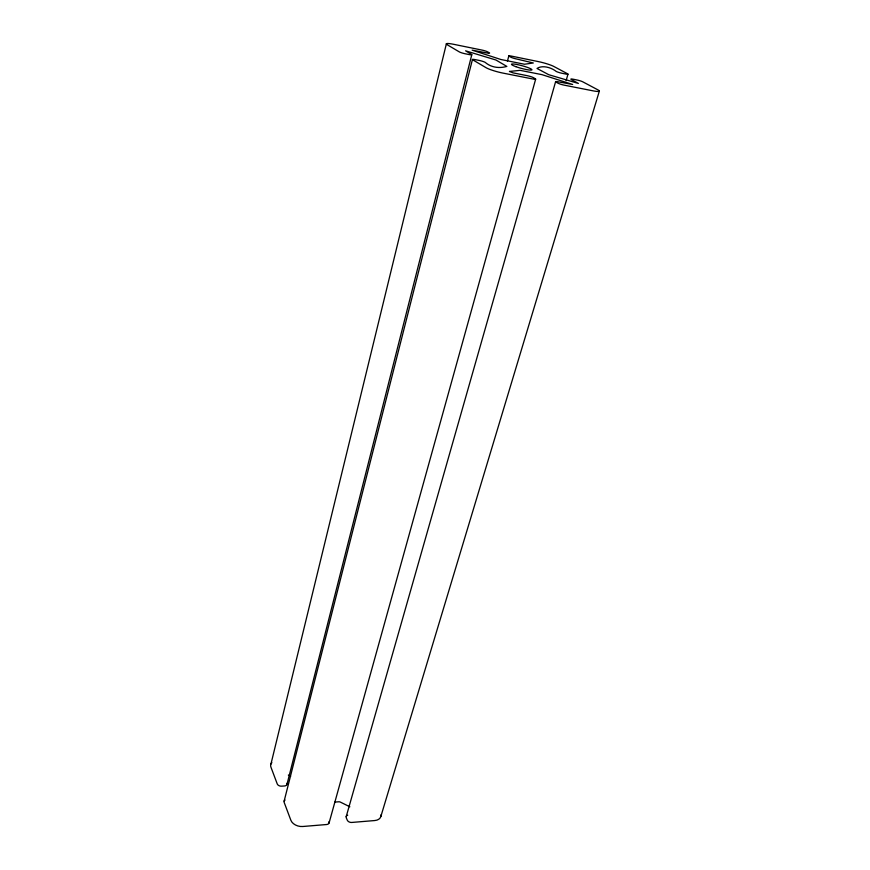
<?xml version="1.0" encoding="UTF-8"?>
<svg xmlns="http://www.w3.org/2000/svg" width="870" height="870" viewBox="0 0 870 870"><rect width="100%" height="100%" fill="white"/><g stroke="black" fill="none" stroke-linecap="round" stroke-linejoin="round"><path stroke-width="1.3" d="M270.962 764.001L446.408 43.696M286.937 784.544L471.779 54.756M284.142 801.096L472.464 59.443M507.438 61.139L508.83 55.887M329.077 822.976L535.659 79.148M346.216 816.582L555.615 81.671M566.098 80.682L567.979 74.157M380.832 816.549L599.343 91.1M334.906 802.075L338.734 801.792A2.371 1.599 16.1 0 1 340.453 802.14L349.838 806.773M288.34 775.072L290.634 776.312M380.962 814.864A9.483 6.416 17.8 0 1 374.807 820.54L351.719 822.454A3.6 2.469 16.9 0 1 347.271 820.149L346.314 817.898A3.589 2.458 16.8 0 1 346.521 816.006M347.032 815.549A3.589 2.458 16.8 0 1 347.728 815.233M329.001 821.65A3.632 2.512 15.7 0 1 326.663 824.521L302.76 826.5A9.722 6.753 14.3 0 1 290.863 820.258L284.164 802.39A3.6 2.458 13.4 0 1 285.045 800.085M286.926 783.304A3.534 2.371 13.1 0 1 284.501 785.969L281.532 786.165A3.534 2.382 12.9 0 1 277.247 783.946L270.962 767.209A9.276 6.123 12.8 0 1 271.875 762.62M509.483 71.449L512.995 72.852L527.079 75.657A4.883 0.652 15.3 0 1 533.375 77.647L535.191 78.681A4.905 0.663 15.3 0 1 533.016 79.018L502.99 73.102A13.148 1.783 15.1 0 1 486.069 67.697L472.823 59.878A4.839 0.642 14.9 0 1 475.248 59.639L479.011 60.389A4.829 0.642 15 0 1 485.155 62.346C491.213 67.566 499.293 68.589 506.851 66.414L495.922 60.008L465.602 50.83L471.442 54.342A4.731 0.609 14.9 0 1 469.05 54.549L465.33 53.799A4.731 0.62 14.9 0 1 459.316 51.895L447.191 44.729A12.332 1.566 14.8 0 1 453.607 44.294L481.904 50.068A4.546 0.566 15 0 1 487.668 51.885L489.244 52.776A4.567 0.576 15 0 1 487.015 52.972L472.138 50.145L500.859 59.497L524.479 64.239L533.31 62.988L516.649 59.008A4.513 0.566 15.2 0 1 510.842 57.181L509.222 56.289A4.502 0.555 15.1 0 1 511.321 56.082L538.345 61.596A11.93 1.468 15.3 0 1 553.701 66.403L567.49 73.722A4.557 0.566 15.4 0 1 565.609 74.004L562.161 73.308A4.557 0.576 15.4 0 1 556.235 71.449C551.112 67.327 542.206 64.924 537.018 68.458L548.774 74.722L578.376 83.433L571.383 79.572A4.665 0.598 15.5 0 1 573.286 79.246L576.766 79.942A4.654 0.598 15.5 0 1 582.813 81.845L597.853 89.827A12.724 1.664 15.6 0 1 592.948 90.817L564.293 85.173A4.85 0.642 15.4 0 1 557.985 83.183L556.115 82.15A4.829 0.642 15.4 0 1 558.149 81.802L572.645 84.477L541.966 74.646L520.097 70.35L509.483 71.449M515.91 66.675A10.647 1.381 15.2 0 0 531.929 69.872A10.647 1.381 15.2 0 0 517.171 64.554A10.647 1.381 15.2 0 0 515.91 66.675"/></g></svg>
